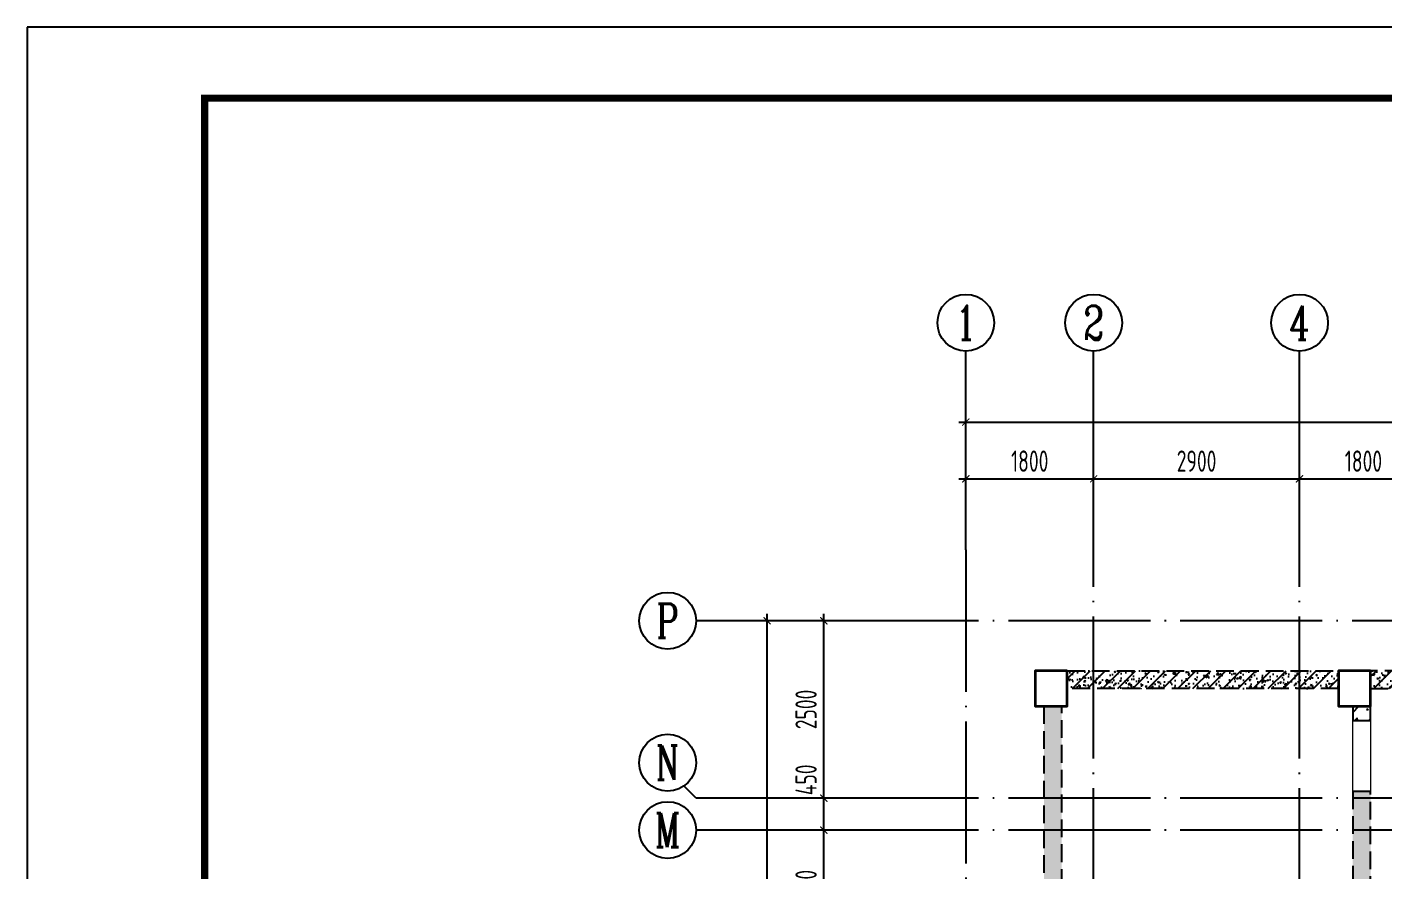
# Model space of a CAD drawing. Extents: x -1307975 to -76406, y -96289 to 379359.
# Drawn here: x -985836 to -966728, y 365468 to 377359 of the extents above; entities that cross this region are included whole.
import ezdxf
from ezdxf.enums import TextEntityAlignment as Align

# ---------------------------------------------------------------- set-up
doc = ezdxf.new("R2010")
doc.units = 0
doc.header["$LTSCALE"] = 1000
doc.linetypes.add('DASH', pattern=[0.35, 0.25, -0.1])
doc.linetypes.add('DOTE', pattern=[2.42, 2, -0.2, 0.02, -0.2])
doc.layers.get('0').update_dxf_attribs({"linetype": 'CONTINUOUS'})
doc.layers.get('DEFPOINTS').update_dxf_attribs({"linetype": 'CONTINUOUS'})
for name, color, linetype in [('-TK', 7, 'CONTINUOUS'), ('A-AXIS', 1, 'CONTINUOUS'), ('A-DOTE', 10, 'DOTE'), ('AXIS_NUM', 7, 'CONTINUOUS'), ('HATCH', 8, 'CONTINUOUS'), ('S-Q墙填充', 252, 'CONTINUOUS'), ('S-Q墙实线', 6, 'CONTINUOUS'), ('S-Q墙虚线', 6, 'DASH'), ('S-Y一般标注', 3, 'CONTINUOUS')]:
    doc.layers.add(name, color=color, linetype=linetype)
doc.layers.add('WINDOW', color=144, linetype='CONTINUOUS', lineweight=15)
doc.layers.add('底图$0$砼柱', color=2, linetype='CONTINUOUS', lineweight=35)
doc.styles.add('TSSD_Axis', font='complex.shx', dxfattribs={"width": 0.7, "bigfont": 'hztxt.shx'})
doc.styles.add('TSSD_DIMENSION', font='Tssdeng.shx', dxfattribs={"width": 0.7, "bigfont": 'tssdchn.shx'})
doc.dimstyles.new('TSSD_100_100', dxfattribs={"dimtxt": 300, "dimasz": 100, "dimexe": 100, "dimexo": 250, "dimgap": 100, "dimtad": 1, "dimdec": 0, "dimzin": 0, "dimdsep": 46, "dimtxsty": 'TSSD_DIMENSION', "dimblk": 'ARCHTICK', "dimcen": 0, "dimdle": 100, "dimclrt": 7, "dimadec": 0, "dimazin": 0, "dimtfac": 1, "dimtdec": 0, "dimtix": 1, "dimtmove": 2, "dimatfit": 3, "dimldrblk": 'ARCHTICK', "dimfxl": 1, "dimtolj": 1, "dimtzin": 0, "dimarcsym": 0})
pattern_1 = [(50, (994311.75, -393917.59), (215.178055, -18.82564), [22.5, -247.5]), (355, (994311.75, -393917.59), (-41.6254, 225.65764), [18, -198]), (100.4514, (994329.68, -393919.15), (173.552815, 206.831863), [19.122057, -210.342634]), (46.1842, (994311.75, -393857.59), (320.172315, -49.655704), [33.75, -371.25]), (96.6356, (994338.43, -393861.72), (280.39881, 292.23536), [28.68309, -315.5139]), (351.1842, (994311.75, -393857.6), (280.39858, 292.23558), [27, -297]), (21, (994341.75, -393872.59), (179.072116, -120.785667), [22.5, -247.5]), (326, (994341.75, -393872.59), (72.9946, 217.545014), [18, -198]), (71.4514, (994356.67, -393882.65), (252.06679, 96.75915), [19.122057, -210.342634]), (37.5, (994311.75, -393917.586), (3.6479566, 99.868156), [0, -195.6, 0, -201, 0, -198.75]), (7.5, (994311.75, -393917.59), (78.920861, 118.323514), [0, -114.6, 0, -191.1, 0, -75.75]), (327.5, (994244.85, -393917.586), (160.146731, -6.7664615), [0, -75, 0, -234, 0, -310.5]), (317.5, (994214.85, -393917.59), (174.95585, 30.031495), [0, -97.5, 0, -155.4, 0, -220.5]), (45, (994311.75, -393917.59), (-106.066017, 106.066017), [])]

# ---------------------------------------------------------------- blocks, each defined once
blk = doc.blocks.new('A1')
blk.add_lwpolyline([(0, 59400), (0, 0), (84100, 0), (84100, 59400)], close=True)
at = {"const_width": 100}
blk.add_lwpolyline([(2500, 58400), (2500, 1000), (83100, 1000), (83100, 58400)], close=True, dxfattribs=at)
blk = doc.blocks.new('ts_axno')
at = {"color": 0, "linetype": 'ByBlock', "lineweight": -2}
blk.add_circle((0, 0), 0.5, dxfattribs=at)
at = {"color": 0, "linetype": 'ByBlock', "lineweight": -2, "style": 'TSSD_Axis', "width": 0.7}
blk.add_attdef('A', text='', height=0.6, dxfattribs=at).set_placement((0, 0), align=Align.MIDDLE_CENTER)
blk = doc.blocks.new('_ArchTick')
at = {"color": 0, "linetype": 'ByBlock', "const_width": 0.15}
blk.add_lwpolyline([(-0.5, -0.5), (0.5, 0.5)], dxfattribs=at)
blk = doc.blocks.new('*D190')
at = {"layer": 'DEFPOINTS', "color": 0, "transparency": 16777216}
for p in [(6400, 22100), (4600, 21100), (6400, 21100)]:
    blk.add_point(p, dxfattribs=at)
at = {"layer": 'S-Y一般标注', "color": 0, "lineweight": -2, "transparency": 16777216}
for p, q in [((4600, 21350), (4600, 22200)), ((6400, 21350), (6400, 22200)), ((4500, 22100), (6500, 22100))]:
    blk.add_line(p, q, dxfattribs=at)
at = {"layer": 'S-Y一般标注', "color": 0, "lineweight": -2, "transparency": 16777216, "xscale": 100, "yscale": 100, "zscale": 100, "rotation": 180}
blk.add_blockref('_ArchTick', (4600, 22100), dxfattribs=at)
at = {"layer": 'S-Y一般标注', "color": 0, "lineweight": -2, "transparency": 16777216, "xscale": 100, "yscale": 100, "zscale": 100}
blk.add_blockref('_ArchTick', (6400, 22100), dxfattribs=at)
at = {"layer": 'S-Y一般标注', "color": 7, "transparency": 16777216, "insert": (5500, 22350), "char_height": 300, "attachment_point": 5, "style": 'TSSD_DIMENSION'}
blk.add_mtext('\\A1;1800', dxfattribs=at)
blk = doc.blocks.new('*D191')
at = {"layer": 'DEFPOINTS', "color": 0, "transparency": 16777216}
for p in [(9300, 22100), (6400, 21100), (9300, 21100)]:
    blk.add_point(p, dxfattribs=at)
at = {"layer": 'S-Y一般标注', "color": 0, "lineweight": -2, "transparency": 16777216}
for p, q in [((6400, 21350), (6400, 22200)), ((9300, 21350), (9300, 22200)), ((6300, 22100), (9400, 22100))]:
    blk.add_line(p, q, dxfattribs=at)
at = {"layer": 'S-Y一般标注', "color": 0, "lineweight": -2, "transparency": 16777216, "xscale": 100, "yscale": 100, "zscale": 100, "rotation": 180}
blk.add_blockref('_ArchTick', (6400, 22100), dxfattribs=at)
at = {"layer": 'S-Y一般标注', "color": 0, "lineweight": -2, "transparency": 16777216, "xscale": 100, "yscale": 100, "zscale": 100}
blk.add_blockref('_ArchTick', (9300, 22100), dxfattribs=at)
at = {"layer": 'S-Y一般标注', "color": 7, "transparency": 16777216, "insert": (7850, 22350), "char_height": 300, "attachment_point": 5, "style": 'TSSD_DIMENSION'}
blk.add_mtext('\\A1;2900', dxfattribs=at)
blk = doc.blocks.new('*D192')
at = {"layer": 'DEFPOINTS', "color": 0, "transparency": 16777216}
for p in [(11100, 22100), (9300, 21100), (11100, 21100)]:
    blk.add_point(p, dxfattribs=at)
at = {"layer": 'S-Y一般标注', "color": 0, "lineweight": -2, "transparency": 16777216}
for p, q in [((9300, 21350), (9300, 22200)), ((11100, 21350), (11100, 22200)), ((9200, 22100), (11200, 22100))]:
    blk.add_line(p, q, dxfattribs=at)
at = {"layer": 'S-Y一般标注', "color": 0, "lineweight": -2, "transparency": 16777216, "xscale": 100, "yscale": 100, "zscale": 100, "rotation": 180}
blk.add_blockref('_ArchTick', (9300, 22100), dxfattribs=at)
at = {"layer": 'S-Y一般标注', "color": 0, "lineweight": -2, "transparency": 16777216, "xscale": 100, "yscale": 100, "zscale": 100}
blk.add_blockref('_ArchTick', (11100, 22100), dxfattribs=at)
at = {"layer": 'S-Y一般标注', "color": 7, "transparency": 16777216, "insert": (10200, 22350), "char_height": 300, "attachment_point": 5, "style": 'TSSD_DIMENSION'}
blk.add_mtext('\\A1;1800', dxfattribs=at)
blk = doc.blocks.new('*D212')
at = {"layer": 'DEFPOINTS', "color": 0, "transparency": 16777216}
for p in [(54600, 22900), (4600, 21100), (54600, 21100)]:
    blk.add_point(p, dxfattribs=at)
at = {"layer": 'S-Y一般标注', "color": 0, "lineweight": -2, "transparency": 16777216}
for p, q in [((4600, 21350), (4600, 23000)), ((54600, 21350), (54600, 23000)), ((4500, 22900), (54700, 22900))]:
    blk.add_line(p, q, dxfattribs=at)
at = {"layer": 'S-Y一般标注', "color": 0, "lineweight": -2, "transparency": 16777216, "xscale": 100, "yscale": 100, "zscale": 100, "rotation": 180}
blk.add_blockref('_ArchTick', (4600, 22900), dxfattribs=at)
at = {"layer": 'S-Y一般标注', "color": 0, "lineweight": -2, "transparency": 16777216, "xscale": 100, "yscale": 100, "zscale": 100}
blk.add_blockref('_ArchTick', (54600, 22900), dxfattribs=at)
at = {"layer": 'S-Y一般标注', "color": 7, "transparency": 16777216, "insert": (29600, 23150), "char_height": 300, "attachment_point": 5, "style": 'TSSD_DIMENSION'}
blk.add_mtext('\\A1;50000', dxfattribs=at)
blk = doc.blocks.new('*D219')
at = {"layer": 'DEFPOINTS', "color": 0, "transparency": 16777216}
for p in [(1800, 20100), (3600, 20100), (3600, 4600)]:
    blk.add_point(p, dxfattribs=at)
at = {"layer": 'S-Y一般标注', "color": 0, "lineweight": -2, "transparency": 16777216}
for p, q in [((3350, 20100), (1700, 20100)), ((1800, 4500), (1800, 20200)), ((3350, 4600), (1700, 4600))]:
    blk.add_line(p, q, dxfattribs=at)
at = {"layer": 'S-Y一般标注', "color": 0, "lineweight": -2, "transparency": 16777216, "xscale": 100, "yscale": 100, "zscale": 100}
for p, rotation in [((1800, 20100), 90), ((1800, 4600), 270)]:
    blk.add_blockref('_ArchTick', p, dxfattribs=dict(at, rotation=rotation))
at = {"layer": 'S-Y一般标注', "color": 7, "transparency": 16777216, "insert": (1550, 12350), "char_height": 300, "attachment_point": 5, "rotation": 90, "style": 'TSSD_DIMENSION'}
blk.add_mtext('\\A1;15500', dxfattribs=at)
blk = doc.blocks.new('*D221')
at = {"layer": 'DEFPOINTS', "color": 0, "transparency": 16777216}
for p in [(2600, 17600), (3600, 17600), (3600, 17150)]:
    blk.add_point(p, dxfattribs=at)
at = {"layer": 'S-Y一般标注', "color": 0, "lineweight": -2, "transparency": 16777216}
for p, q in [((3350, 17600), (2500, 17600)), ((2600, 17050), (2600, 17700)), ((3350, 17150), (2500, 17150))]:
    blk.add_line(p, q, dxfattribs=at)
at = {"layer": 'S-Y一般标注', "color": 0, "lineweight": -2, "transparency": 16777216, "xscale": 100, "yscale": 100, "zscale": 100}
for p, rotation in [((2600, 17600), 90), ((2600, 17150), 270)]:
    blk.add_blockref('_ArchTick', p, dxfattribs=dict(at, rotation=rotation))
at = {"layer": 'S-Y一般标注', "color": 7, "transparency": 16777216, "insert": (2350, 17858), "char_height": 300, "attachment_point": 5, "rotation": 90, "style": 'TSSD_DIMENSION'}
blk.add_mtext('\\A1;450', dxfattribs=at)
blk = doc.blocks.new('*D222')
at = {"layer": 'DEFPOINTS', "color": 0, "transparency": 16777216}
for p in [(2600, 20100), (3600, 20100), (3600, 17600)]:
    blk.add_point(p, dxfattribs=at)
at = {"layer": 'S-Y一般标注', "color": 0, "lineweight": -2, "transparency": 16777216}
for p, q in [((3350, 20100), (2500, 20100)), ((2600, 17500), (2600, 20200)), ((3350, 17600), (2500, 17600))]:
    blk.add_line(p, q, dxfattribs=at)
at = {"layer": 'S-Y一般标注', "color": 0, "lineweight": -2, "transparency": 16777216, "xscale": 100, "yscale": 100, "zscale": 100}
for p, rotation in [((2600, 20100), 90), ((2600, 17600), 270)]:
    blk.add_blockref('_ArchTick', p, dxfattribs=dict(at, rotation=rotation))
at = {"layer": 'S-Y一般标注', "color": 7, "transparency": 16777216, "insert": (2350, 18850), "char_height": 300, "attachment_point": 5, "rotation": 90, "style": 'TSSD_DIMENSION'}
blk.add_mtext('\\A1;2500', dxfattribs=at)
blk = doc.blocks.new('*D259')
at = {"layer": 'DEFPOINTS', "color": 0, "transparency": 16777216}
for p in [(2600, 17150), (3600, 17150), (3600, 15500)]:
    blk.add_point(p, dxfattribs=at)
at = {"layer": 'S-Y一般标注', "color": 0, "lineweight": -2, "transparency": 16777216}
for p, q in [((2600, 15400), (2600, 17250)), ((3350, 17150), (2500, 17150)), ((3350, 15500), (2500, 15500))]:
    blk.add_line(p, q, dxfattribs=at)
at = {"layer": 'S-Y一般标注', "color": 0, "lineweight": -2, "transparency": 16777216, "xscale": 100, "yscale": 100, "zscale": 100}
for p, rotation in [((2600, 17150), 90), ((2600, 15500), 270)]:
    blk.add_blockref('_ArchTick', p, dxfattribs=dict(at, rotation=rotation))
at = {"layer": 'S-Y一般标注', "color": 7, "transparency": 16777216, "insert": (2350, 16325), "char_height": 300, "attachment_point": 5, "rotation": 90, "style": 'TSSD_DIMENSION'}
blk.add_mtext('\\A1;1650', dxfattribs=at)
blk = doc.blocks.new('20211109.00462574')
at = {"layer": 'HATCH'}
h = blk.add_hatch(dxfattribs=at)
h.set_pattern_fill('ARMOREDW', color=252, scale=30, style=0)
h.set_pattern_definition([(50, (994311.75, -393917.59), (215.178055, -18.82564), [22.5, -247.5]), (355, (994311.75, -393917.59), (-41.6254, 225.65764), [18, -198]), (100.4514, (994329.68, -393919.15), (173.552815, 206.831863), [19.122057, -210.342634]), (46.1842, (994311.75, -393857.59), (320.172315, -49.655704), [33.75, -371.25]), (96.6356, (994338.43, -393861.72), (280.39881, 292.23536), [28.68309, -315.5139]), (351.1842, (994311.75, -393857.6), (280.39858, 292.23558), [27, -297]), (21, (994341.75, -393872.59), (179.072116, -120.785667), [22.5, -247.5]), (326, (994341.75, -393872.59), (72.9946, 217.545014), [18, -198]), (71.4514, (994356.67, -393882.65), (252.06679, 96.75915), [19.122057, -210.342634]), (45, (994311.75, -393917.59), (-169.70563, 169.70563), [])])
h.paths.add_polyline_path([(5900, 13796), (5650, 13796), (5650, 13596), (5900, 13596)])
at = {"layer": 'S-Q墙填充'}
h = blk.add_hatch(dxfattribs=at)
h.set_pattern_fill('ARMORED', color=252, scale=30, style=0)
h.set_pattern_definition(pattern_1)
h.paths.add_polyline_path([(9600, 1650), (9400, 1650), (9400, 1500), (300, 1500), (300, 8500), (6600, 8500), (6600, 7700), (6800, 7700), (6800, 8800), (5900, 8800), (5900, 9200), (5650, 9200), (5650, 8800), (4150, 8800), (4150, 10500), (5650, 10500), (5650, 9820), (5900, 9820), (5900, 10150), (6300, 10150), (6300, 10500), (6800, 10500), (6800, 10800), (5900, 10800), (5900, 12596), (5650, 12596), (5650, 10750), (3900, 10750), (3900, 8800), (1550, 8800), (1550, 13796), (1300, 13796), (1300, 8800), (0, 8800), (0, 1200), (9300, 1200), (9300, 0), (16100, 0), (16100, 1200), (34400, 1200), (34400, 0), (41000, 0), (41000, 1200), (50400, 1200), (50400, 8800), (42200, 8800), (42200, 10600), (39300, 10600), (39300, 10850), (36100, 10850), (36100, 10600), (33200, 10600), (33200, 8800), (17200, 8800), (17200, 10600), (14300, 10600), (14300, 12300), (15200, 12300), (15200, 14196), (12817, 14196), (12817, 13896), (14900, 13896), (14900, 12600), (14000, 12600), (14000, 9100), (14200, 9100), (14200, 10300), (16900, 10300), (16900, 8500), (33500, 8500), (33500, 10300), (36400, 10300), (36400, 10550), (39000, 10550), (39000, 10300), (41900, 10300), (41900, 8500), (50100, 8500), (50100, 1500), (41000, 1500), (41000, 1650), (40700, 1650), (40700, 300), (34700, 300), (34700, 1650), (34400, 1650), (34400, 1500), (16000, 1500), (16000, 1650), (15800, 1650), (15800, 300), (9600, 300)])
h = blk.add_hatch(dxfattribs=at)
h.set_pattern_fill('ARMORED', color=252, scale=30, style=0)
h.set_pattern_definition(pattern_1)
h.paths.add_polyline_path([(5450, 14296), (1625, 14296), (1625, 14046), (5450, 14046)])
h = blk.add_hatch(dxfattribs=at)
h.set_pattern_fill('ARMORED', color=252, scale=30, style=0)
h.set_pattern_definition(pattern_1)
h.paths.add_polyline_path([(6700, 14296), (5900, 14296), (5900, 14046), (6700, 14046)])
at = {"layer": 'S-Q墙虚线', "color": 2}
for points in [[(6800, 10800), (5900, 10800), (5900, 12596), (5650, 12596), (5650, 10750), (3900, 10750), (3900, 8800), (1550, 8800), (1550, 13796), (1300, 13796), (1300, 8800), (0, 8800)], [(1625, 14046), (1625, 14296), (5450, 14296), (5450, 14046), (1625, 14046)], [(5900, 14046), (6700, 14046), (6700, 14296), (5900, 14296), (5900, 14046)], [(5650, 13796), (5650, 13596), (5900, 13596), (5900, 13796), (5650, 13796)]]:
    blk.add_lwpolyline(points, dxfattribs=at)
at = {"layer": '底图$0$砼柱', "color": 3, "lineweight": 35}
for points in [[(1625, 14296), (1175, 14296), (1175, 13796), (1625, 13796)], [(5900, 14296), (5450, 14296), (5450, 13796), (5900, 13796)]]:
    blk.add_lwpolyline(points, close=True, dxfattribs=at)
blk = doc.blocks.new('20210726.16350016')
at = {"layer": 'A-AXIS'}
for p, q in [((4600, 21100), (4600, 23900)), ((6400, 21100), (6400, 23900)), ((9300, 21100), (9300, 23900)), ((3600, 20100), (800, 20100)), ((800, 17600), (628.4, 17771.7)), ((3600, 17600), (800, 17600)), ((3600, 17150), (800, 17150))]:
    blk.add_line(p, q, dxfattribs=at)
at = {"layer": 'A-DOTE'}
for p, q in [((4600, 21100), (4600, 3600)), ((6400, 10900), (6400, 21100)), ((9300, 10900), (9300, 21100)), ((55600, 20100), (3600, 20100)), ((55600, 17600), (3600, 17600)), ((55600, 17150), (3600, 17150))]:
    blk.add_line(p, q, dxfattribs=at)
at = {"layer": 'A-AXIS'}
ref = blk.add_blockref('ts_axno', (4600, 24300), dxfattribs=dict(at, xscale=800, yscale=800, zscale=800))
ref.add_attrib('1', '1', dxfattribs={"layer": 'AXIS_NUM', "height": 480, "style": 'TSSD_Axis', "width": 0.7}).set_placement((4600, 24300), align=Align.MIDDLE_CENTER)
ref = blk.add_blockref('ts_axno', (6400, 24300), dxfattribs=dict(at, xscale=800, yscale=800, zscale=800))
ref.add_attrib('2', '2', dxfattribs={"layer": 'AXIS_NUM', "height": 480, "style": 'TSSD_Axis', "width": 0.7}).set_placement((6400, 24300), align=Align.MIDDLE_CENTER)
ref = blk.add_blockref('ts_axno', (9300, 24300), dxfattribs=dict(at, xscale=800, yscale=800, zscale=800))
ref.add_attrib('3', '4', dxfattribs={"layer": 'AXIS_NUM', "height": 480, "style": 'TSSD_Axis', "width": 0.7}).set_placement((9300, 24300), align=Align.MIDDLE_CENTER)
ref = blk.add_blockref('ts_axno', (400, 20100), dxfattribs=dict(at, xscale=800, yscale=800, zscale=800))
ref.add_attrib('G', 'P', dxfattribs={"layer": 'AXIS_NUM', "height": 480, "style": 'TSSD_Axis', "width": 0.7}).set_placement((400, 20100), align=Align.MIDDLE_CENTER)
ref = blk.add_blockref('ts_axno', (400, 18100), dxfattribs=dict(at, xscale=800, yscale=800, zscale=800))
ref.add_attrib('G', 'N', dxfattribs={"layer": 'AXIS_NUM', "height": 480, "style": 'TSSD_Axis', "width": 0.7}).set_placement((400, 18100), align=Align.MIDDLE_CENTER)
ref = blk.add_blockref('ts_axno', (400, 17150), dxfattribs=dict(at, xscale=800, yscale=800, zscale=800))
ref.add_attrib('G', 'M', dxfattribs={"layer": 'AXIS_NUM', "height": 480, "style": 'TSSD_Axis', "width": 0.7}).set_placement((400, 17150), align=Align.MIDDLE_CENTER)
at = {"layer": 'S-Y一般标注'}
for base, p1, p2, picture, middle in [((54600, 22900), (4600, 21100), (54600, 21100), '*D212', (29600, 23150)), ((6400, 22100), (4600, 21100), (6400, 21100), '*D190', (5500, 22350)), ((9300, 22100), (6400, 21100), (9300, 21100), '*D191', (7850, 22350)), ((11100, 22100), (9300, 21100), (11100, 21100), '*D192', (10200, 22350))]:
    dim = blk.add_linear_dim(base=base, p1=p1, p2=p2, dimstyle='TSSD_100_100', dxfattribs=at)
    dim.commit()
    dim.dimension.update_dxf_attribs({"geometry": picture, "text_midpoint": middle})
for base, p1, p2, picture, middle in [((1800, 20100), (3600, 4600), (3600, 20100), '*D219', (1550, 12350)), ((2600, 20100), (3600, 17600), (3600, 20100), '*D222', (2350, 18850)), ((2600, 17150), (3600, 15500), (3600, 17150), '*D259', (2350, 16325))]:
    dim = blk.add_linear_dim(base=base, p1=p1, p2=p2, angle=90, dimstyle='TSSD_100_100', dxfattribs=at)
    dim.commit()
    dim.dimension.update_dxf_attribs({"geometry": picture, "text_midpoint": middle})
dim = blk.add_linear_dim(base=(2600, 17600), p1=(3600, 17150), p2=(3600, 17600), angle=90, dimstyle='TSSD_100_100', dxfattribs=at)
dim.commit()
dim.dimension.update_dxf_attribs({"geometry": '*D221', "text_midpoint": (2350, 17858.1), "dimtype": 160})

msp = doc.modelspace()

# ---------------------------------------------------------------- linework, layer by layer
at = {"layer": 'WINDOW', "linetype": 'ByBlock'}
msp.add_lwpolyline([(-967165.59, 367588.92), (-966915.59, 367588.92), (-966915.59, 366588.92), (-967165.59, 366588.92)], close=True, dxfattribs=at)

# ---------------------------------------------------------------- block references
at = {"layer": '-TK'}
msp.add_blockref('A1', (-985836.28, 317959.34), dxfattribs=at)
at = {"layer": 'A-DOTE'}
msp.add_blockref('20210726.16350016', (-977215.6, 348893.02), dxfattribs=at)
at = {"layer": 'S-Q墙实线', "color": 2}
msp.add_blockref('20211109.00462574', (-972815.59, 353992.98), dxfattribs=at)

doc.saveas('drawing.dxf')
